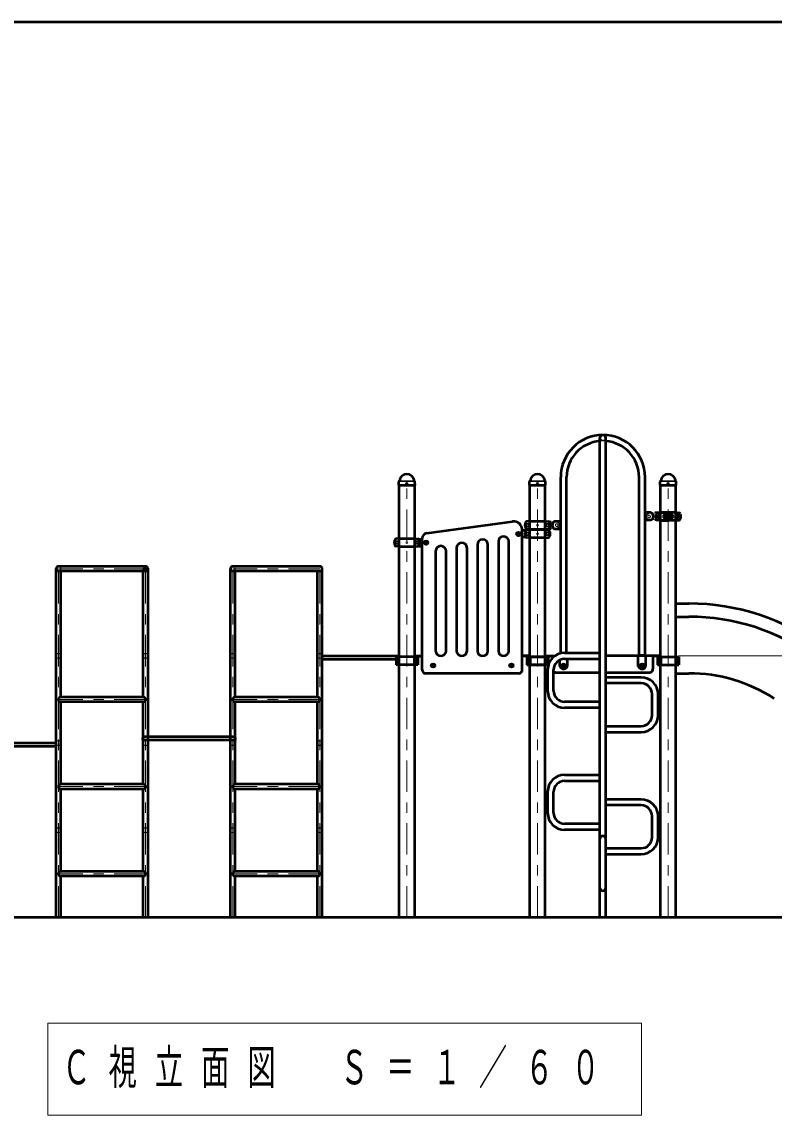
# Model space of a CAD drawing. Units: millimetres on the paper. Extents: x -385 to 0, y -594 to 267.
# Drawn here: x -284.1 to -212.1, y -134.5 to -30 of the extents above; entities that cross this region are included whole.
import ezdxf

# ---------------------------------------------------------------- set-up
doc = ezdxf.new("R2010")
doc.units = ezdxf.units.MM
doc.linetypes.add('USER1', pattern=[4.5, 2.5, -2])
doc.linetypes.add('USER2', pattern=[6, 3, -1, 1, -1])
doc.layers.add('LY_1', color=140, linetype='Continuous', lineweight=50)
doc.styles.add('ＭＳ ゴシック', font='')
doc.styles.get('ＭＳ ゴシック').set_extended_font_data('MS Gothic')

msp = doc.modelspace()

# ---------------------------------------------------------------- linework, layer by layer
at = {"layer": 'LY_1', "color": 7}
for p, q in [((-385, -30), (0, -30)), ((-167.66, -115.611), (-343.665, -115.611))]:
    msp.add_line(p, q, dxfattribs=at)
at = {"layer": 'LY_1'}
for p, q in [((-228.812, -115.611), (-228.812, -69.778)), ((-228.246, -115.611), (-228.246, -69.778)), ((-248.053, -74.286), (-248.046, -73.956)), ((-248.026, -73.907), (-248.007, -73.889)), ((-246.532, -73.907), (-246.55, -73.889)), ((-246.505, -74.286), (-246.512, -73.956)), ((-235.553, -74.286), (-235.546, -73.956)), ((-235.526, -73.907), (-235.507, -73.889)), ((-234.032, -73.907), (-234.05, -73.889)), ((-234.005, -74.286), (-234.012, -73.956)), ((-232.562, -90.37), (-232.562, -73.528)), ((-231.996, -90.328), (-231.996, -73.528)), ((-225.062, -90.558), (-225.062, -73.528)), ((-224.496, -90.558), (-224.496, -73.528)), ((-223.053, -74.286), (-223.046, -73.956)), ((-223.026, -73.907), (-223.007, -73.889)), ((-221.532, -73.907), (-221.55, -73.889)), ((-221.505, -74.286), (-221.512, -73.956)), ((-248.045, -74.294), (-248.053, -74.286)), ((-248.045, -74.294), (-246.513, -74.294)), ((-248.021, -115.611), (-248.021, -74.306)), ((-246.536, -115.611), (-246.536, -74.294)), ((-246.505, -74.286), (-246.513, -74.294)), ((-235.545, -74.294), (-235.553, -74.286)), ((-235.545, -74.294), (-234.013, -74.294)), ((-235.521, -115.611), (-235.521, -74.294)), ((-234.036, -115.611), (-234.036, -74.294)), ((-234.005, -74.286), (-234.013, -74.294)), ((-223.045, -74.294), (-223.053, -74.286)), ((-223.045, -74.294), (-221.513, -74.294)), ((-223.021, -115.611), (-223.021, -74.294)), ((-221.536, -115.611), (-221.536, -74.294)), ((-221.505, -74.286), (-221.513, -74.294)), ((-223.929, -76.911), (-224.496, -76.911)), ((-223.046, -76.903), (-223.571, -76.949)), ((-223.047, -76.903), (-222.337, -76.903)), ((-221.512, -76.903), (-223.046, -76.903)), ((-222.55, -77.123), (-222.583, -77.122)), ((-222.55, -77.278), (-222.55, -76.92)), ((-222.55, -77.278), (-222.55, -77.636)), ((-222.304, -76.936), (-222.304, -77.62)), ((-222.254, -76.936), (-222.254, -77.62)), ((-221.51, -76.903), (-222.221, -76.903)), ((-222.008, -77.278), (-222.008, -76.92)), ((-222.008, -77.123), (-221.975, -77.122)), ((-222.008, -77.278), (-222.008, -77.636)), ((-221.512, -76.903), (-221.249, -76.926)), ((-245.388, -78.888), (-237.183, -77.769)), ((-235.546, -77.736), (-235.809, -77.759)), ((-235.546, -77.736), (-234.012, -77.736)), ((-234.012, -77.736), (-233.487, -77.782)), ((-233.129, -77.745), (-232.562, -77.745)), ((-223.929, -77.645), (-224.496, -77.645)), ((-223.046, -77.653), (-223.571, -77.607)), ((-223.047, -77.653), (-222.337, -77.653)), ((-221.512, -77.653), (-223.046, -77.653)), ((-222.55, -77.433), (-222.583, -77.434)), ((-221.512, -77.653), (-222.221, -77.653)), ((-222.008, -77.433), (-221.975, -77.434)), ((-221.512, -77.653), (-221.249, -77.63)), ((-248.046, -79.403), (-248.309, -79.426)), ((-248.046, -79.403), (-246.512, -79.403)), ((-246.512, -79.403), (-245.987, -79.449)), ((-245.821, -91.945), (-245.821, -79.383)), ((-236.612, -78.868), (-236.679, -78.906)), ((-236.679, -78.906), (-236.679, -78.983)), ((-236.612, -79.021), (-236.679, -78.983)), ((-236.546, -78.906), (-236.612, -78.868)), ((-236.546, -78.983), (-236.612, -79.021)), ((-236.546, -78.906), (-236.546, -78.983)), ((-236.237, -91.945), (-236.237, -78.594)), ((-236.071, -78.615), (-236.237, -78.628)), ((-236.071, -79.274), (-236.237, -79.261)), ((-235.546, -78.57), (-236.071, -78.615)), ((-235.546, -79.32), (-236.071, -79.274)), ((-235.546, -78.486), (-235.809, -78.463)), ((-235.546, -78.486), (-234.012, -78.486)), ((-234.012, -78.57), (-235.546, -78.57)), ((-234.012, -79.32), (-235.546, -79.32)), ((-234.012, -78.486), (-233.487, -78.44)), ((-234.012, -78.57), (-233.749, -78.593)), ((-234.012, -79.32), (-233.749, -79.296)), ((-233.129, -78.478), (-232.562, -78.478)), ((-248.046, -80.153), (-248.309, -80.13)), ((-248.046, -80.153), (-246.512, -80.153)), ((-246.512, -80.153), (-245.987, -80.107)), ((-245.987, -79.449), (-245.821, -79.461)), ((-245.987, -80.107), (-245.821, -80.095)), ((-245.446, -79.701), (-245.512, -79.739)), ((-245.512, -79.739), (-245.512, -79.816)), ((-245.446, -79.855), (-245.512, -79.816)), ((-245.379, -79.739), (-245.446, -79.701)), ((-245.379, -79.816), (-245.446, -79.855)), ((-245.379, -79.739), (-245.379, -79.816)), ((-242.529, -80.296), (-242.529, -90.111)), ((-241.529, -90.111), (-241.529, -80.296)), ((-240.529, -79.991), (-240.529, -90.111)), ((-239.529, -90.111), (-239.529, -79.991)), ((-238.529, -79.685), (-238.529, -90.111)), ((-237.529, -90.111), (-237.529, -79.685)), ((-244.529, -80.602), (-244.529, -90.111)), ((-243.529, -90.111), (-243.529, -80.602)), ((-280.839, -115.611), (-280.839, -82.278)), ((-272.279, -82.505), (-280.839, -82.505)), ((-272.279, -82.051), (-280.612, -82.051)), ((-280.386, -94.551), (-280.386, -82.505)), ((-272.506, -94.551), (-272.506, -82.505)), ((-272.052, -115.611), (-272.052, -82.278)), ((-264.172, -115.611), (-264.172, -82.278)), ((-255.386, -82.505), (-264.172, -82.505)), ((-255.612, -82.051), (-263.946, -82.051)), ((-263.719, -94.551), (-263.719, -82.505)), ((-255.839, -94.551), (-255.839, -82.505)), ((-255.386, -115.611), (-255.386, -82.278)), ((-221.536, -85.611), (-220.296, -85.611)), ((-221.536, -86.861), (-220.296, -86.861)), ((-255.386, -90.611), (-248.021, -90.611)), ((-248.309, -90.711), (-248.309, -91.461)), ((-246.249, -90.711), (-248.309, -90.711)), ((-248.171, -90.711), (-248.171, -91.461)), ((-246.583, -90.711), (-246.583, -91.461)), ((-246.536, -90.611), (-245.821, -90.611)), ((-246.536, -90.65), (-245.821, -90.65)), ((-246.427, -90.711), (-246.427, -91.461)), ((-246.378, -90.711), (-246.378, -91.461)), ((-246.249, -90.711), (-246.249, -91.461)), ((-235.521, -90.611), (-236.237, -90.611)), ((-235.521, -90.65), (-236.237, -90.65)), ((-233.749, -90.711), (-235.809, -90.711)), ((-235.809, -90.711), (-235.809, -91.461)), ((-235.809, -90.711), (-235.809, -91.461)), ((-235.809, -90.711), (-233.749, -90.711)), ((-235.68, -90.711), (-235.68, -91.461)), ((-235.671, -90.711), (-235.671, -91.461)), ((-235.63, -90.711), (-235.63, -91.461)), ((-235.474, -90.711), (-235.474, -91.461)), ((-234.083, -90.711), (-234.083, -91.461)), ((-234.036, -90.611), (-233.321, -90.611)), ((-234.036, -90.611), (-233.11, -90.611)), ((-234.036, -90.65), (-233.321, -90.65)), ((-233.927, -90.711), (-233.927, -91.461)), ((-233.887, -90.711), (-233.887, -91.461)), ((-233.878, -90.711), (-233.878, -91.461)), ((-233.749, -90.711), (-233.749, -91.461)), ((-233.749, -90.711), (-233.749, -91.461)), ((-233.321, -90.661), (-233.321, -90.783)), ((-232.196, -90.328), (-228.812, -90.328)), ((-232.196, -90.895), (-228.812, -90.895)), ((-231.912, -91.621), (-231.912, -90.895)), ((-223.737, -90.611), (-228.246, -90.611)), ((-224.412, -90.558), (-225.146, -90.558)), ((-225.146, -91.621), (-225.146, -90.558)), ((-224.412, -91.621), (-224.412, -90.558)), ((-223.021, -90.611), (-223.737, -90.611)), ((-223.021, -90.65), (-223.737, -90.65)), ((-223.737, -90.661), (-223.737, -91.861)), ((-223.309, -90.711), (-221.249, -90.711)), ((-223.309, -90.711), (-223.309, -91.461)), ((-223.18, -90.711), (-223.18, -91.461)), ((-223.13, -90.711), (-223.13, -91.461)), ((-222.974, -90.711), (-222.974, -91.461)), ((-221.387, -90.711), (-221.387, -91.461)), ((-221.249, -90.711), (-221.249, -91.461)), ((-255.386, -90.928), (-248.021, -90.928)), ((-246.249, -91.461), (-248.309, -91.461)), ((-244.846, -91.489), (-244.779, -91.451)), ((-244.846, -91.489), (-244.846, -91.566)), ((-244.846, -91.566), (-244.779, -91.605)), ((-244.779, -91.451), (-244.712, -91.489)), ((-244.779, -91.605), (-244.712, -91.566)), ((-244.712, -91.489), (-244.712, -91.566)), ((-237.346, -91.489), (-237.279, -91.451)), ((-237.346, -91.489), (-237.346, -91.566)), ((-237.346, -91.566), (-237.279, -91.605)), ((-237.279, -91.451), (-237.212, -91.489)), ((-237.279, -91.605), (-237.212, -91.566)), ((-237.212, -91.489), (-237.212, -91.566)), ((-233.749, -91.461), (-235.809, -91.461)), ((-235.809, -91.461), (-233.749, -91.461)), ((-233.812, -93.945), (-233.812, -91.945)), ((-233.246, -93.945), (-233.246, -91.945)), ((-232.646, -91.621), (-232.646, -90.996)), ((-232.346, -91.489), (-232.279, -91.451)), ((-232.346, -91.489), (-232.346, -91.566)), ((-232.346, -91.566), (-232.279, -91.605)), ((-232.279, -91.451), (-232.212, -91.489)), ((-232.279, -91.605), (-232.212, -91.566)), ((-232.212, -91.489), (-232.212, -91.566)), ((-224.846, -91.489), (-224.779, -91.451)), ((-224.846, -91.489), (-224.846, -91.566)), ((-224.846, -91.566), (-224.779, -91.605)), ((-224.779, -91.451), (-224.712, -91.489)), ((-224.779, -91.605), (-224.712, -91.566)), ((-224.712, -91.489), (-224.712, -91.566)), ((-223.309, -91.461), (-221.249, -91.461)), ((-236.571, -92.278), (-245.487, -92.278)), ((-232.987, -92.195), (-228.812, -92.195)), ((-228.246, -92.195), (-224.071, -92.195)), ((-224.862, -92.661), (-228.246, -92.661)), ((-221.536, -92.278), (-220.296, -92.278)), ((-224.862, -93.228), (-228.246, -93.228)), ((-272.506, -94.551), (-280.386, -94.551)), ((-272.506, -95.005), (-280.386, -95.005)), ((-280.386, -102.885), (-280.386, -95.005)), ((-272.506, -102.885), (-272.506, -95.005)), ((-255.839, -94.551), (-263.719, -94.551)), ((-255.839, -95.005), (-263.719, -95.005)), ((-263.719, -102.885), (-263.719, -95.005)), ((-255.839, -102.885), (-255.839, -95.005)), ((-228.812, -94.995), (-232.196, -94.995)), ((-223.812, -96.278), (-223.812, -94.278)), ((-223.246, -96.278), (-223.246, -94.278)), ((-228.812, -95.561), (-232.196, -95.561)), ((-228.246, -97.328), (-224.862, -97.328)), ((-228.246, -97.895), (-224.862, -97.895)), ((-280.839, -98.945), (-288.203, -98.945)), ((-280.839, -99.261), (-288.203, -99.261)), ((-272.552, -98.596), (-272.552, -98.446)), ((-263.756, -98.363), (-272.469, -98.363)), ((-263.756, -98.68), (-272.469, -98.68)), ((-263.672, -98.596), (-263.672, -98.446)), ((-232.196, -101.995), (-228.812, -101.995)), ((-272.506, -102.885), (-280.386, -102.885)), ((-280.386, -111.218), (-280.386, -103.338)), ((-272.506, -103.338), (-280.386, -103.338)), ((-272.506, -111.218), (-272.506, -103.338)), ((-255.839, -102.885), (-263.719, -102.885)), ((-263.719, -111.218), (-263.719, -103.338)), ((-255.839, -103.338), (-263.719, -103.338)), ((-255.839, -111.218), (-255.839, -103.338)), ((-232.196, -102.561), (-228.812, -102.561)), ((-233.812, -105.611), (-233.812, -103.611)), ((-233.246, -105.611), (-233.246, -103.611)), ((-224.862, -104.328), (-228.246, -104.328)), ((-224.862, -104.895), (-228.246, -104.895)), ((-223.812, -107.945), (-223.812, -105.945)), ((-223.246, -107.945), (-223.246, -105.945)), ((-228.812, -106.661), (-232.196, -106.661)), ((-228.812, -107.228), (-232.196, -107.228)), ((-228.246, -108.995), (-224.862, -108.995)), ((-228.246, -109.561), (-224.862, -109.561)), ((-272.506, -111.218), (-280.386, -111.218)), ((-272.506, -111.671), (-280.386, -111.671)), ((-280.386, -115.611), (-280.386, -111.671)), ((-272.506, -115.611), (-272.506, -111.671)), ((-255.839, -111.218), (-263.719, -111.218)), ((-255.839, -111.671), (-263.719, -111.671)), ((-263.719, -115.611), (-263.719, -111.671)), ((-255.839, -115.611), (-255.839, -111.671))]:
    msp.add_line(p, q, dxfattribs=at)
at = {"layer": 'LY_1', "color": 7, "lineweight": 13}
for p, q in [((-248.023, -73.936), (-246.534, -73.936)), ((-247.993, -73.878), (-246.567, -73.878)), ((-235.523, -73.936), (-234.034, -73.936)), ((-235.493, -73.878), (-234.067, -73.878)), ((-223.023, -73.936), (-221.534, -73.936)), ((-222.993, -73.878), (-221.567, -73.878)), ((-223.083, -77.124), (-223.391, -77.124)), ((-223.391, -77.432), (-223.391, -77.124)), ((-221.475, -77.124), (-221.166, -77.124)), ((-221.166, -77.432), (-221.166, -77.124)), ((-235.583, -77.957), (-235.891, -77.957)), ((-235.891, -78.265), (-235.891, -77.957)), ((-235.583, -78.265), (-235.891, -78.265)), ((-233.975, -77.957), (-233.666, -77.957)), ((-233.975, -78.265), (-233.666, -78.265)), ((-233.666, -78.265), (-233.666, -77.957)), ((-223.083, -77.432), (-223.391, -77.432)), ((-221.475, -77.432), (-221.166, -77.432)), ((-235.583, -78.79), (-235.891, -78.79)), ((-235.891, -79.099), (-235.891, -78.79)), ((-235.583, -79.099), (-235.891, -79.099)), ((-233.975, -78.79), (-233.666, -78.79)), ((-233.975, -79.099), (-233.666, -79.099)), ((-233.666, -79.099), (-233.666, -78.79)), ((-248.083, -79.624), (-248.391, -79.624)), ((-248.391, -79.932), (-248.391, -79.624)), ((-248.083, -79.932), (-248.391, -79.932)), ((-246.475, -79.624), (-246.166, -79.624)), ((-246.475, -79.932), (-246.166, -79.932)), ((-246.166, -79.932), (-246.166, -79.624)), ((-221.279, -90.611), (-159.405, -90.611)), ((-281.647, -125.711), (-281.647, -134.511)), ((-224.847, -125.711), (-281.647, -125.711)), ((-224.847, -134.511), (-224.847, -125.711)), ((-281.647, -134.511), (-224.847, -134.511))]:
    msp.add_line(p, q, dxfattribs=at)
at = {"layer": 'LY_1', "color": 7, "linetype": 'USER1', "lineweight": 13}
for p, q in [((-248.021, -73.945), (-246.537, -73.945)), ((-235.521, -73.945), (-234.037, -73.945)), ((-223.021, -73.945), (-221.537, -73.945)), ((-223.571, -76.949), (-224.096, -76.987)), ((-223.029, -76.92), (-223.029, -77.636)), ((-221.529, -76.92), (-221.529, -77.636)), ((-235.529, -77.753), (-235.529, -78.47)), ((-234.029, -77.753), (-234.029, -78.47)), ((-233.487, -77.782), (-232.962, -77.821)), ((-223.571, -77.607), (-224.096, -77.568)), ((-233.487, -78.44), (-232.962, -78.402)), ((-225.146, -90.611), (-224.412, -90.611))]:
    msp.add_line(p, q, dxfattribs=at)
at = {"layer": 'LY_1', "color": 7, "linetype": 'USER2', "lineweight": 13}
for p, q in [((-247.279, -115.611), (-247.279, -73.945)), ((-234.779, -115.611), (-234.779, -73.945)), ((-222.279, -115.611), (-222.279, -73.945)), ((-272.279, -82.278), (-280.612, -82.278)), ((-280.612, -115.611), (-280.612, -82.278)), ((-272.279, -115.611), (-272.279, -82.278)), ((-255.612, -82.278), (-263.946, -82.278)), ((-263.946, -115.611), (-263.946, -82.278)), ((-255.612, -115.611), (-255.612, -82.278)), ((-272.279, -94.778), (-280.612, -94.778)), ((-255.612, -94.778), (-263.946, -94.778)), ((-272.279, -103.111), (-280.612, -103.111)), ((-255.612, -103.111), (-263.946, -103.111)), ((-272.279, -111.445), (-280.612, -111.445)), ((-255.612, -111.445), (-263.946, -111.445))]:
    msp.add_line(p, q, dxfattribs=at)
at = {"layer": 'LY_1', "color": 7, "linetype": 'USER1', "lineweight": 13}
for centre, radius in [((-228.529, -69.778), 0.227), ((-224.112, -77.278), 0.125), ((-232.946, -78.111), 0.125), ((-236.612, -78.945), 0.104), ((-245.446, -79.778), 0.104), ((-280.612, -82.278), 0.227), ((-272.279, -82.278), 0.227), ((-263.946, -82.278), 0.227), ((-280.612, -90.611), 0.227), ((-272.279, -90.611), 0.227), ((-263.946, -90.611), 0.227), ((-255.612, -90.611), 0.227), ((-244.779, -91.528), 0.104), ((-237.279, -91.528), 0.104), ((-232.279, -91.528), 0.104), ((-224.779, -91.528), 0.104), ((-280.612, -98.945), 0.227), ((-272.279, -98.945), 0.227), ((-263.946, -98.945), 0.227), ((-255.612, -98.945), 0.227), ((-280.612, -107.278), 0.227), ((-272.279, -107.278), 0.227), ((-263.946, -107.278), 0.227), ((-255.612, -107.278), 0.227)]:
    msp.add_circle(centre, radius, dxfattribs=at)
at = {"layer": 'LY_1'}
for centre, radius in [((-247.279, -74.161), 0.05), ((-234.779, -74.161), 0.05), ((-222.279, -74.161), 0.05), ((-236.612, -78.945), 0.175), ((-245.446, -79.778), 0.175), ((-244.779, -91.528), 0.175), ((-237.279, -91.528), 0.175), ((-232.279, -91.528), 0.175), ((-224.779, -91.528), 0.175)]:
    msp.add_circle(centre, radius, dxfattribs=at)
at = {"layer": 'LY_1', "color": 7, "lineweight": 13}
for centre, radius in [((-223.237, -77.278), 0.154), ((-223.237, -77.278), 0.0833), ((-222.279, -77.278), 0.0833), ((-221.321, -77.278), 0.154), ((-221.321, -77.278), 0.0833), ((-235.737, -78.111), 0.154), ((-235.737, -78.111), 0.0833), ((-234.779, -78.111), 0.0833), ((-233.821, -78.111), 0.154), ((-233.821, -78.111), 0.0833), ((-236.612, -78.945), 0.2), ((-236.612, -78.945), 0.0917), ((-235.737, -78.945), 0.154), ((-235.737, -78.945), 0.0833), ((-234.779, -78.945), 0.0833), ((-233.821, -78.945), 0.154), ((-233.821, -78.945), 0.0833), ((-248.237, -79.778), 0.154), ((-248.237, -79.778), 0.0833), ((-247.279, -79.778), 0.0833), ((-246.321, -79.778), 0.154), ((-246.321, -79.778), 0.0833), ((-245.446, -79.778), 0.2), ((-245.446, -79.778), 0.0917), ((-244.779, -91.528), 0.2), ((-244.779, -91.528), 0.0917), ((-237.279, -91.528), 0.2), ((-237.279, -91.528), 0.0917), ((-232.279, -91.528), 0.2), ((-232.279, -91.528), 0.0917), ((-224.779, -91.528), 0.2), ((-224.779, -91.528), 0.0917)]:
    msp.add_circle(centre, radius, dxfattribs=at)
at = {"layer": 'LY_1'}
for centre, radius, start, end in [((-228.529, -73.528), 4.033, 0, 180), ((-228.529, -69.778), 0.283, 0, 180), ((-228.529, -73.528), 3.467, 94.68806, 180), ((-228.529, -73.528), 3.467, 0, 85.31194), ((-247.976, -73.957), 0.07, 135, 178.99605), ((-248.04, -73.856), 0.0467, 315, 353.3676), ((-247.279, -73.945), 0.72, 90, 173.3676), ((-247.279, -73.945), 0.72, 6.6324, 90), ((-246.517, -73.856), 0.0467, 186.6324, 225), ((-246.581, -73.957), 0.07, 1.00395, 45), ((-235.476, -73.957), 0.07, 135, 178.99605), ((-235.54, -73.856), 0.0467, 315, 353.3676), ((-234.779, -73.945), 0.72, 90, 173.3676), ((-234.779, -73.945), 0.72, 6.6324, 90), ((-234.017, -73.856), 0.0467, 186.6324, 225), ((-234.081, -73.957), 0.07, 1.00395, 45), ((-222.976, -73.957), 0.07, 135, 178.99605), ((-223.04, -73.856), 0.0467, 315, 353.3676), ((-222.279, -73.945), 0.72, 90, 173.3676), ((-222.279, -73.945), 0.72, 6.6324, 90), ((-221.517, -73.856), 0.0467, 186.6324, 225), ((-221.581, -73.957), 0.07, 1.00395, 45), ((-224.089, -77.278), 0.4, 293.55646, 66.44354), ((-222.654, -77.278), 0.833, 163.80375, 196.19625), ((-223.294, -77.092), 0.167, 95, 163.80375), ((-222.236, -77.278), 0.935, 159.19706, 200.80294), ((-223.047, -76.97), 0.0667, 90, 159.19706), ((-222.588, -77.278), 0.156, 88, 272), ((-222.533, -76.92), 0.0167, 90, 180), ((-222.337, -76.936), 0.0333, 0, 90), ((-222.221, -76.936), 0.0333, 90, 180), ((-222.025, -76.92), 0.0167, 0, 90), ((-221.969, -77.278), 0.156, 268, 92), ((-221.51, -76.97), 0.0667, 20.80294, 90), ((-222.322, -77.278), 0.935, 339.19706, 20.80294), ((-221.264, -77.092), 0.167, 16.19625, 85), ((-221.904, -77.278), 0.833, 343.80375, 16.19625), ((-237.071, -78.594), 0.833, 0, 97.46846), ((-235.154, -78.111), 0.833, 163.80375, 196.19625), ((-235.794, -77.925), 0.167, 95, 163.80375), ((-235.794, -78.297), 0.167, 196.19625, 265), ((-233.764, -77.925), 0.167, 16.19625, 85), ((-233.764, -78.297), 0.167, 275, 343.80375), ((-234.404, -78.111), 0.833, 343.80375, 16.19625), ((-232.969, -78.111), 0.4, 113.55646, 246.44354), ((-223.294, -77.464), 0.167, 196.19625, 265), ((-223.047, -77.586), 0.0667, 200.80294, 270), ((-222.533, -77.636), 0.0167, 180, 270), ((-222.337, -77.62), 0.0333, 270, 0), ((-222.221, -77.62), 0.0333, 180, 270), ((-222.025, -77.636), 0.0167, 270, 0), ((-221.51, -77.586), 0.0667, 270, 339.19706), ((-221.264, -77.464), 0.167, 275, 343.80375), ((-248.294, -79.592), 0.167, 95, 163.80375), ((-246.264, -79.592), 0.167, 16.19625, 85), ((-245.321, -79.383), 0.5, 97.46846, 180), ((-238.029, -79.685), 0.5, 0, 180), ((-235.154, -78.945), 0.833, 163.80375, 196.19625), ((-235.794, -78.759), 0.167, 95, 163.80375), ((-235.794, -79.13), 0.167, 196.19625, 265), ((-233.764, -78.759), 0.167, 16.19625, 85), ((-233.764, -79.13), 0.167, 275, 343.80375), ((-234.404, -78.945), 0.833, 343.80375, 16.19625), ((-247.654, -79.778), 0.833, 163.80375, 196.19625), ((-248.294, -79.964), 0.167, 196.19625, 265), ((-246.264, -79.964), 0.167, 275, 343.80375), ((-246.904, -79.778), 0.833, 343.80375, 16.19625), ((-244.029, -80.602), 0.5, 0, 180), ((-242.029, -80.296), 0.5, 0, 180), ((-240.029, -79.991), 0.5, 0, 180), ((-280.612, -82.278), 0.227, 90, 270), ((-272.506, -82.278), 0.227, 270, 90), ((-272.279, -82.278), 0.227, 270, 90), ((-263.946, -82.278), 0.227, 90, 270), ((-255.612, -82.278), 0.227, 270, 90), ((-220.296, -107.278), 21.667, 53.71473, 90), ((-220.296, -107.278), 20.417, 53.71473, 90), ((-244.029, -90.111), 0.5, 180, 0), ((-242.029, -90.111), 0.5, 180, 0), ((-240.029, -90.111), 0.5, 180, 0), ((-238.029, -90.111), 0.5, 180, 0), ((-232.196, -91.945), 1.617, 90, 180), ((-233.271, -90.661), 0.05, 90, 180), ((-232.196, -91.945), 1.05, 90, 180), ((-223.787, -90.661), 0.05, 0, 90), ((-245.487, -91.945), 0.333, 180, 270), ((-236.571, -91.945), 0.333, 270, 0), ((-232.279, -91.461), 0.4, 203.55646, 336.44354), ((-224.779, -91.461), 0.4, 203.55646, 336.44354), ((-224.071, -91.861), 0.333, 270, 0), ((-232.987, -91.861), 0.333, 219.19497, 270), ((-224.862, -94.278), 1.617, 0, 90), ((-220.296, -107.278), 15, 57.07173, 90), ((-232.196, -93.945), 1.617, 180, 270), ((-232.196, -93.945), 1.05, 180, 270), ((-224.862, -94.278), 1.05, 0, 90), ((-280.386, -94.778), 0.227, 90, 270), ((-272.506, -94.778), 0.227, 270, 90), ((-263.719, -94.778), 0.227, 90, 270), ((-255.839, -94.778), 0.227, 270, 90), ((-224.862, -96.278), 1.05, 270, 0), ((-224.862, -96.278), 1.617, 270, 0), ((-272.469, -98.446), 0.0833, 90, 180), ((-272.469, -98.596), 0.0833, 180, 270), ((-263.756, -98.446), 0.0833, 0, 90), ((-263.756, -98.596), 0.0833, 270, 0), ((-232.196, -103.611), 1.617, 90, 180), ((-280.386, -103.111), 0.227, 90, 270), ((-272.506, -103.111), 0.227, 270, 90), ((-263.719, -103.111), 0.227, 90, 270), ((-255.839, -103.111), 0.227, 270, 90), ((-232.196, -103.611), 1.05, 90, 180), ((-224.862, -105.945), 1.617, 0, 90), ((-224.862, -105.945), 1.05, 0, 90), ((-232.196, -105.611), 1.617, 180, 270), ((-232.196, -105.611), 1.05, 180, 270), ((-228.529, -108.111), 0.283, 0, 180), ((-224.862, -107.945), 1.05, 270, 0), ((-224.862, -107.945), 1.617, 270, 0), ((-280.386, -111.445), 0.227, 90, 270), ((-272.506, -111.445), 0.227, 270, 90), ((-263.719, -111.445), 0.227, 90, 270), ((-255.839, -111.445), 0.227, 270, 90), ((-228.529, -112.778), 0.283, 180, 0)]:
    msp.add_arc(centre, radius, start, end, dxfattribs=at)
at = {"layer": 'LY_1', "color": 7, "linetype": 'USER1', "lineweight": 13}
for centre, radius, start, end in [((-228.529, -69.778), 0.283, 180, 0), ((-228.529, -73.528), 3.467, 85.31194, 94.68806), ((-224.071, -77.278), 0.291, 95, 265), ((-223.046, -76.92), 0.0167, 0, 91.98888), ((-234.012, -77.753), 0.0167, 88.01112, 180), ((-232.987, -78.111), 0.291, 275, 85), ((-223.046, -77.636), 0.0167, 270, 0), ((-234.012, -78.47), 0.0167, 180, 270)]:
    msp.add_arc(centre, radius, start, end, dxfattribs=at)
at = {"layer": 'LY_1', "color": 7, "lineweight": 13}
for centre, start, end in [((-225.217, -77.278), 355.87048, 4.12952), ((-219.341, -77.278), 175.87048, 184.12952), ((-237.717, -78.111), 355.87048, 4.12952), ((-231.841, -78.111), 175.87048, 184.12952), ((-237.717, -78.945), 355.87048, 4.12952), ((-231.841, -78.945), 175.87048, 184.12952), ((-250.217, -79.778), 355.87048, 4.12952), ((-244.341, -79.778), 175.87048, 184.12952)]:
    msp.add_arc(centre, 2.139, start, end, dxfattribs=at)

# ---------------------------------------------------------------- texts
at = {"layer": 'LY_1', "color": 7, "insert": (-280.247, -130.111), "char_height": 3.299, "attachment_point": 4, "style": 'ＭＳ ゴシック'}
msp.add_mtext('\\T1.64;\\W0.6;Ｃ視立面図\u3000Ｓ＝１／６０', dxfattribs=at)

doc.saveas('drawing.dxf')
